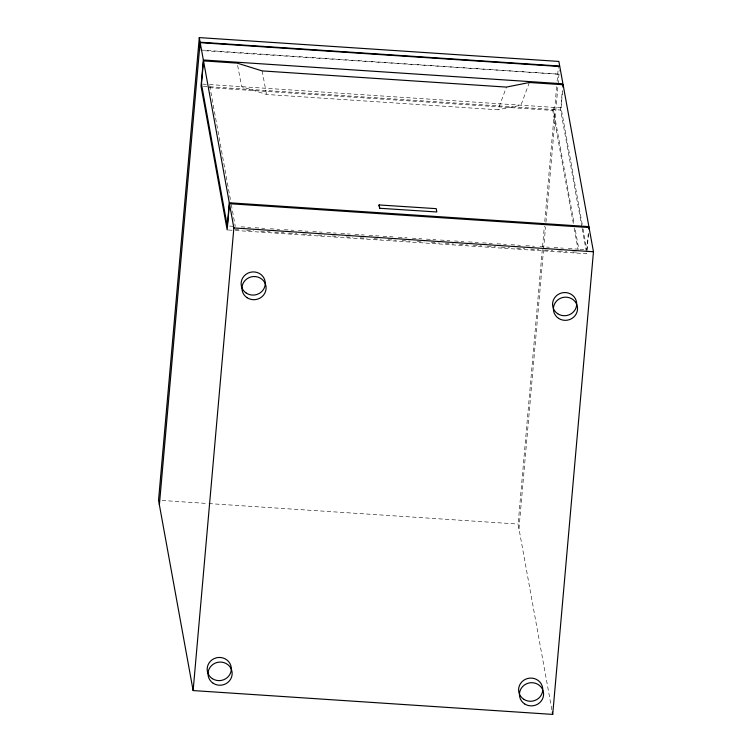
<?xml version="1.0" encoding="UTF-8"?>
<svg xmlns="http://www.w3.org/2000/svg" width="752" height="752" viewBox="0 0 752 752"><rect width="100%" height="100%" fill="white"/><g stroke="black" fill="none" stroke-linecap="round" stroke-linejoin="round"><path stroke-width="0.56" stroke-dasharray="3.76 2.82" d="M573.315 223.457L552.767 110.412L553.04 107.329L574.208 223.833M551.874 709.785L518.128 524.069L544.363 226.155M544.777 221.483L556.706 85.963M557.119 81.291L558.351 67.266M518.965 528.684L543.48 250.341M543.583 249.175L545.538 226.954M545.952 222.282L558.003 85.446M558.106 84.28L559.319 70.444M581.945 227.301L560.625 110.018L562.336 90.644M582.236 224.369L561.067 107.856L562.599 90.513M579.971 249.288L586.851 249.739L588.478 231.24M235.367 230.469L586.748 253.753L588.449 234.37M237.651 65.377L241.618 86.696L266.537 94.461L497.984 109.801L506.444 87.091M529.389 82.494L520.939 105.205L497.984 109.801M200.615 49.999L559.112 74.213L203.04 50.619M202.626 84.111L208.36 84.487M209.507 84.562L561.067 107.856M203.388 86.348L560.625 110.018M209.235 87.646L552.767 110.412M229.557 226.07L234.295 226.38M241.138 226.831L250.689 227.471M255.154 227.762L264.751 228.401M270.344 228.768L279.697 229.388M284.369 229.698L293.712 230.319M298.394 230.629L308.085 231.268M312.766 231.578L322.138 232.199M326.829 232.509L336.2 233.129M340.882 233.44L350.253 234.06M354.935 234.37L364.306 235M368.997 235.31L379.017 235.968M383.05 236.241L393.033 236.899M398.278 237.247L407.058 237.829M412.331 238.177L421.703 238.798M426.384 239.108L435.756 239.728M440.437 240.038L449.809 240.659M454.499 240.969L463.862 241.589M468.552 241.9L478.338 242.548M482.605 242.83L492.353 243.479M497.034 243.789L506.378 244.409M511.05 244.72L520.403 245.34M525.949 245.707L534.418 246.271M540.002 246.637L549.374 247.258M554.055 247.568L563.427 248.188M568.305 248.517L578.824 249.213L575.054 228.448M235.019 229.529L239.7 229.839M246.703 230.309L253.715 230.77M260.728 231.231L270.071 231.851M274.753 232.161L284.096 232.782M288.768 233.092L296.955 233.637M302.793 234.022L310.971 234.568M317.983 235.028L324.996 235.489M332.008 235.959L339.02 236.419M346.023 236.889L353.036 237.35M360.048 237.82L367.061 238.281M374.073 238.741L381.085 239.211M388.088 239.672L396.276 240.217M402.113 240.602L410.291 241.148M417.304 241.608L424.316 242.078M431.328 242.539L439.506 243.084M445.344 243.469L453.522 244.005M459.369 244.4L467.547 244.936M473.393 245.321L481.571 245.866M487.409 246.252L495.596 246.797M501.434 247.182L509.612 247.728M516.624 248.188L524.802 248.733M530.649 249.119L538.827 249.664M544.664 250.049L552.842 250.595M558.689 250.98L566.867 251.516M572.714 251.911L578.551 252.296M228.335 229.999L234.192 230.385M162.056 500.475L207.74 503.502M208.906 503.577L518.128 524.069M262.157 70.904L266.537 94.461M583.082 228.975L586.851 249.739M582.151 228.448L586.748 253.753M574.152 228.072L577.921 248.837M209.714 85.719L231.099 203.378M231.306 204.535L235.291 226.446"/><path stroke-width="1.13" d="M199.289 37.6L200.126 42.215L559.704 66.044L558.868 61.429L199.289 37.6L158.54 500.24L193.132 690.571L552.711 714.4L593.46 251.76L589.06 227.536L229.473 203.707L227.16 229.924L201.047 86.198L203.35 59.981L200.211 42.676L559.789 66.505L562.938 83.801L203.35 59.981M159.377 504.855L200.126 42.215M200.211 42.676L199.449 49.923M203.519 60.903L201.48 84.036L227.264 225.92L229.304 202.786L203.519 60.903L237.228 63.13L262.157 70.904L506.444 87.091L529.389 82.494L563.107 84.732L588.891 226.606L588.684 228.918M193.132 690.571L233.872 227.931L229.473 203.707M379.074 204.948L436.226 208.652L436.827 211.979L379.675 208.266L379.074 204.948L379.685 208.191M562.9 87.044L563.107 84.732M229.304 202.786L588.891 226.606M233.872 227.931L593.46 251.76M552.297 712.097L552.711 714.4M524.605 703.9A12.098 11.581 -10.3 0 0 543.555 695.083A12.098 11.581 -10.3 0 0 526.372 683.869A12.098 11.581 -10.3 0 0 524.605 703.9M523.768 699.294A12.098 11.581 -10.3 0 0 542.709 690.468A12.098 11.581 -10.3 0 0 525.535 679.253A12.098 11.581 -10.3 0 0 523.768 699.294M213.183 683.267A12.098 11.581 -10.3 0 0 232.124 674.45A12.098 11.581 -10.3 0 0 214.95 663.236A12.098 11.581 -10.3 0 0 213.183 683.267M212.346 678.652A12.098 11.581 -10.3 0 0 231.287 669.835A12.098 11.581 -10.3 0 0 214.113 658.62A12.098 11.581 -10.3 0 0 212.346 678.652M558.567 318.369A12.098 11.581 -10.3 0 0 577.508 309.551A12.098 11.581 -10.3 0 0 560.325 298.337A12.098 11.581 -10.3 0 0 558.567 318.369M557.721 313.753A12.098 11.581 -10.3 0 0 576.662 304.936A12.098 11.581 -10.3 0 0 559.488 293.722A12.098 11.581 -10.3 0 0 557.721 313.753M247.135 297.736A12.098 11.581 -10.3 0 0 266.076 288.909A12.098 11.581 -10.3 0 0 248.903 277.695A12.098 11.581 -10.3 0 0 247.135 297.736M246.299 293.12A12.098 11.581 -10.3 0 0 265.24 284.294A12.098 11.581 -10.3 0 0 248.066 273.089A12.098 11.581 -10.3 0 0 246.299 293.12"/></g></svg>
